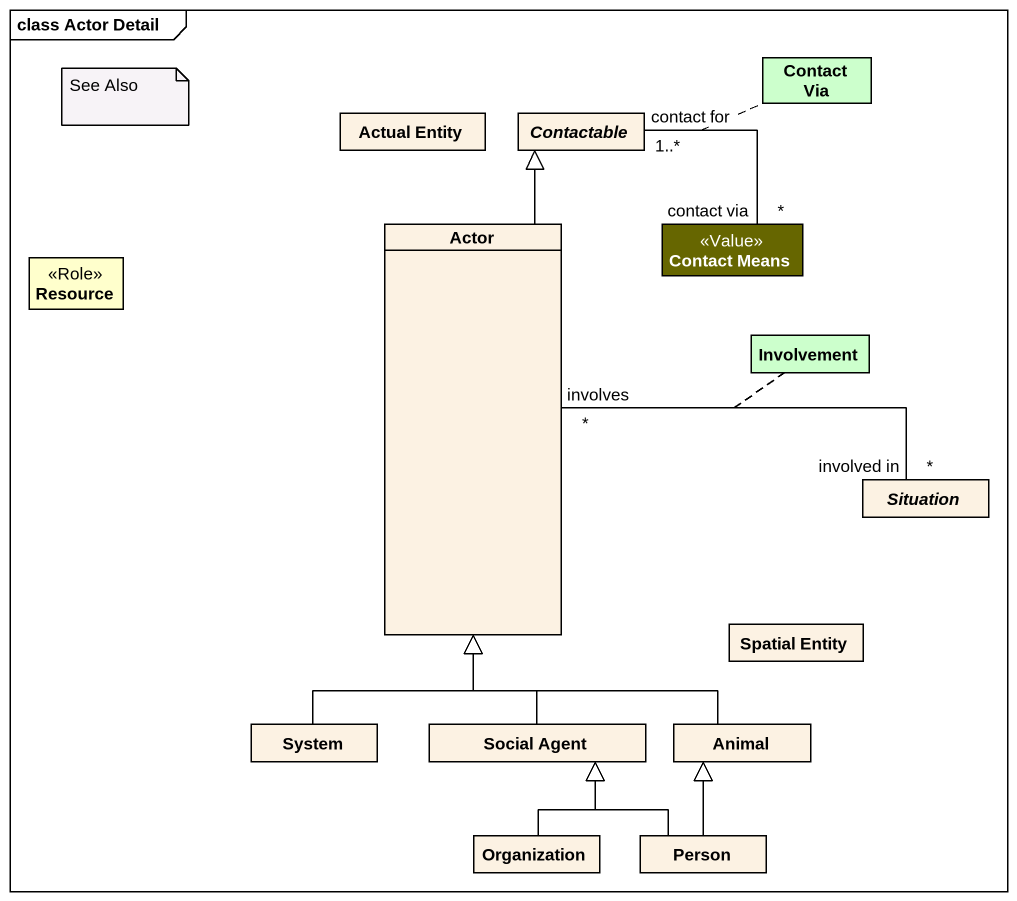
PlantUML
@startuml
mainframe class Actor Detail
hide circle
hide empty members
class "Contact Via" as Contact_Via #CCFFCC
class "Actual Entity" as Actual_Entity
abstract class Contactable
class "Actor" as Actor_
class "Contact Means" as Contact_Means <<Value>> #666600
class Resource <<Role>> #FFFFCC
class Involvement #CCFFCC
abstract class Situation
class "Spatial Entity" as Spatial_Entity
class System
class "Social Agent" as Social_Agent
class Animal
class Organization
class "Person" as Person_
Contactable "contact for\n1..*" -- "contact via\n*" Contact_Means
(Contactable, Contact_Means) .. Contact_Via
Actor_ -up-|> Contactable
Actor_ "involves\n*" -right- "involved in\n*" Situation
(Actor_, Situation) .. Involvement
System -up-|> Actor_
Social_Agent -up-|> Actor_
Animal -up-|> Actor_
Organization -up-|> Social_Agent
Person_ -up-|> Social_Agent
Person_ -up-|> Animal
note as N1
  See Also
end note
@enduml
